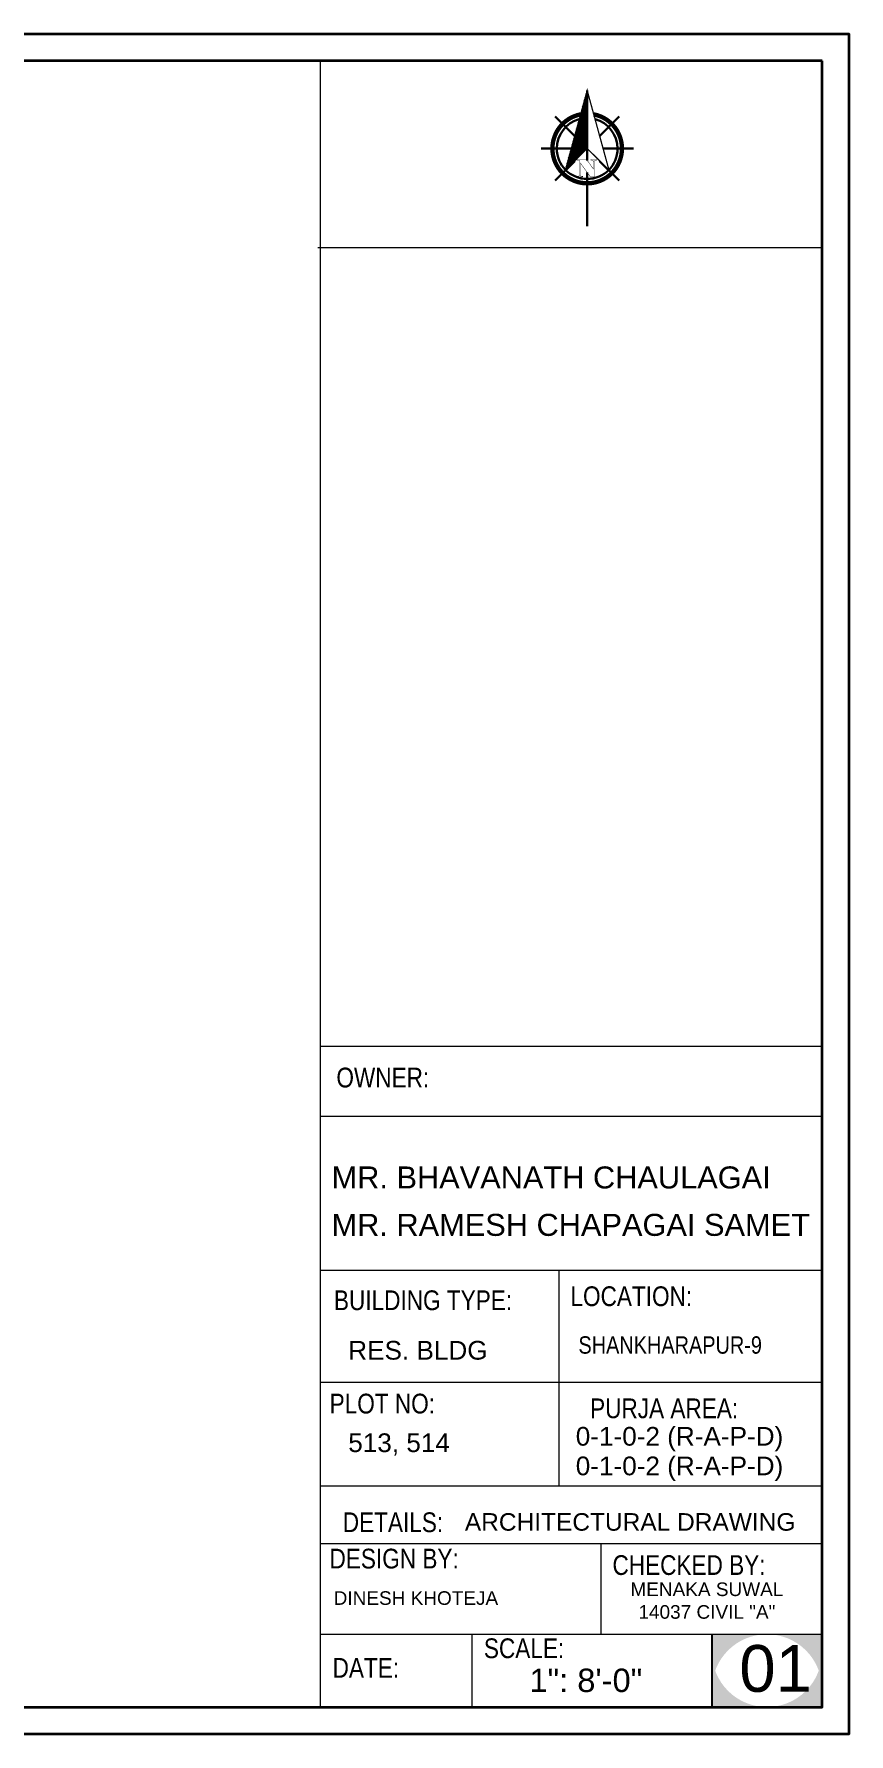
# Model space of a CAD drawing. Header units: inches. Extents: x 376358 to 406049, y -63575 to -53607.
# Drawn here: x 384077 to 384436, y -56540 to -55789 of the extents above; entities that cross this region are included whole.
import ezdxf

# ---------------------------------------------------------------- set-up
doc = ezdxf.new("R2010")
doc.units = ezdxf.units.IN
doc.header["$LTSCALE"] = 2
doc.header["$MEASUREMENT"] = 0
doc.layers.get('0').update_dxf_attribs({"linetype": 'CONTINUOUS'})
for name, color, linetype, lineweight in [('DIMENTION', 140, 'CONTINUOUS', 0), ('Rebars', 1, 'CONTINUOUS', 13), ('Siteplan', 7, 'CONTINUOUS', 30), ('TEXT', 181, 'CONTINUOUS', 25)]:
    doc.layers.add(name, color=color, linetype=linetype, lineweight=lineweight)
doc.layers.add('Normal Wall', color=7, linetype='CONTINUOUS', lineweight=35, true_color=0xffaf89)
doc.layers.add('Rear Wall', color=7, linetype='CONTINUOUS', lineweight=20, true_color=0xd4e480)
doc.styles.get("Standard").update_dxf_attribs({"font": 'ARIALN.TTF'})
doc.styles.add('SwissBT', font='swiss.ttf', dxfattribs={"height": 12})

# ---------------------------------------------------------------- blocks, each defined once
blk = doc.blocks.new('*X29')
at = {"color": 0}
for p, q in [((146.95, -410.95), (147.62, -410.29)), ((147.15, -410.22), (147.62, -409.76)), ((147.35, -409.49), (147.62, -409.23)), ((147.55, -408.76), (147.62, -408.7)), ((145.56, -416.06), (147.62, -414)), ((145.76, -415.33), (147.62, -413.47)), ((145.96, -414.6), (147.62, -412.94)), ((146.16, -413.87), (147.62, -412.41)), ((146.36, -413.14), (147.62, -411.88)), ((146.55, -412.41), (147.62, -411.35)), ((146.75, -411.68), (147.62, -410.82)), ((143.96, -421.9), (147.62, -418.24)), ((144.16, -421.17), (147.62, -417.71)), ((144.36, -420.44), (147.62, -417.18)), ((144.56, -419.71), (147.62, -416.65)), ((144.76, -418.98), (147.62, -416.12)), ((144.96, -418.25), (147.62, -415.59)), ((145.16, -417.52), (147.62, -415.06)), ((145.36, -416.79), (147.62, -414.53)), ((142.76, -426.28), (147.62, -421.42)), ((142.96, -425.55), (147.62, -420.89)), ((143.16, -424.82), (147.62, -420.36)), ((143.36, -424.09), (147.62, -419.83)), ((143.56, -423.36), (147.62, -419.3)), ((143.76, -422.63), (147.62, -418.77))]:
    blk.add_line(p, q, dxfattribs=at)
blk = doc.blocks.new('NORTH_15')
for p, q in [((0, 3.66), (0, 10.62)), ((-2.87, 2.87), (-7.37, 7.37)), ((2.87, 2.87), (7.37, 7.37)), ((-13.37, 0), (2.72, 0)), ((5.49, 0), (17.83, 0)), ((-2.87, -2.87), (-7.37, -7.37)), ((0, -3.66), (0, -10.62)), ((2.87, -2.87), (7.37, -7.37))]:
    blk.add_line(p, q)
at = {"const_width": 1}
for points in [[(0, -8, 1), (0, 8, 0.359415), (-7.86, 1.52, 1)], [(-7.86, -1.52, 0.359415), (0, -8, 1)]]:
    blk.add_lwpolyline(points, format="xyb", dxfattribs=at)
for points, const_width in [([(4.96, -5.01), (-13.37, 0), (4.9, 5), (0, 0), (4.96, -5.01)], 0.3), ([(5.93, -1.55), (6, -1.55), (6.07, -1.54), (6.13, -1.53), (6.17, -1.52), (6.22, -1.51), (6.26, -1.49), (6.28, -1.47), (6.3, -1.45), (6.32, -1.42), (6.33, -1.39), (6.35, -1.34), (6.36, -1.29), (6.37, -1.23), (6.38, -1.16), (6.38, -1.08), (6.38, -1), (6.54, -1), (6.54, -2.34), (6.38, -2.34), (6.38, -2.3), (6.38, -2.23), (6.38, -2.16), (6.37, -2.09), (6.36, -2.04), (6.35, -1.99), (6.33, -1.95), (6.32, -1.91), (6.3, -1.88), (6.28, -1.86), (6.26, -1.83), (6.22, -1.81), (6.18, -1.8), (6.13, -1.78), (6.07, -1.77), (6.01, -1.76), (5.95, -1.76), (2.66, -1.76), (2.66, -2.34), (2.5, -2.34), (2.5, -0.16), (4.71, 1.44), (3.14, 1.44), (3.07, 1.44), (3, 1.43), (2.94, 1.42), (2.89, 1.41), (2.85, 1.4), (2.81, 1.38), (2.78, 1.36), (2.76, 1.34), (2.74, 1.31), (2.72, 1.27), (2.7, 1.22), (2.69, 1.17), (2.68, 1.11), (2.67, 1.04), (2.66, 0.97), (2.66, 0.89), (2.66, 0.87), (2.5, 0.87), (2.5, 2.21), (2.66, 2.21), (2.66, 2.17), (2.66, 2.09), (2.67, 2.03), (2.68, 1.97), (2.69, 1.91), (2.7, 1.86), (2.71, 1.82), (2.73, 1.78), (2.75, 1.76), (2.77, 1.74), (2.8, 1.72), (2.85, 1.7), (2.89, 1.68), (2.94, 1.67), (3, 1.66), (3.07, 1.66), (3.14, 1.66), (6.54, 1.66), (6.54, 0.75), (3.33, -1.55), (5.93, -1.55), (5.93, -1.55)], 0.1)]:
    blk.add_lwpolyline(points, dxfattribs=dict(const_width=const_width))
for start, end in [(90, 164.973), (270, 90), (195.027, 270)]:
    blk.add_arc((0, 0), 7, start, end)
at = {"rotation": 90}
blk.add_blockref('*X29', (-421.89, -147.62), dxfattribs=at)
blk = doc.blocks.new('A$C0BDB7EE9')
at = {"layer": 'Siteplan', "xscale": 2.999999999999779, "yscale": 2.999999999999779, "zscale": 2.999999999999779, "rotation": 247.8612575918487}
blk.add_blockref('NORTH_15', (20.2, 49.5), dxfattribs=at)
blk = doc.blocks.new('A$C327B4BBD')
at = {"layer": 'DIMENTION', "ltscale": 0.3, "xscale": 1.171875000000082, "yscale": 1.171875000000082, "zscale": 1.171875000000082, "rotation": 112.1387424081494}
blk.add_blockref('A$C0BDB7EE9', (16.1, 0), dxfattribs=at)

msp = doc.modelspace()

# ---------------------------------------------------------------- hatches: boundary and pattern name
msp.add_hatch(color=0).paths.add_polyline_path([(384424.51, -56495.77), (384400.2, -56495.77, -0.414214), (384424.51, -56520.08)])
at = {"layer": 'TEXT'}
for points in [[(384400.2, -56495.77), (384375.89, -56495.77), (384375.89, -56520.08, -0.414214)], [(384400.2, -56495.77), (384375.89, -56495.77), (384375.89, -56520.08, -0.414214)], [(384424.51, -56495.77), (384400.2, -56495.77, -0.414214), (384424.51, -56520.08)], [(384375.89, -56503.58), (384375.89, -56527.89), (384400.2, -56527.89, -0.414214)], [(384375.89, -56503.58), (384375.89, -56527.89), (384400.2, -56527.89, -0.414214)], [(384424.51, -56503.58, -0.414214), (384400.2, -56527.89), (384424.51, -56527.89)], [(384424.51, -56503.58, -0.414214), (384400.2, -56527.89), (384424.51, -56527.89)]]:
    msp.add_hatch(color=0, dxfattribs=at).paths.add_polyline_path(points)

# ---------------------------------------------------------------- linework, layer by layer
at = {"color": 0}
msp.add_line((384375.89, -56495.77), (384375.89, -56527.89), dxfattribs=at)
msp.add_line((384375.89, -56495.77), (384375.89, -56527.89), dxfattribs=at)
at = {"layer": 'Normal Wall'}
for points in [[(383378.41, -55789.27), (384436.41, -55789.27), (384436.41, -56539.8), (383378.41, -56539.8)], [(384424.51, -55801.18), (383402.22, -55801.18), (383402.22, -56527.89), (384424.51, -56527.89)], [(384424.51, -55801.18), (383402.22, -55801.18), (383402.22, -56527.89), (384424.51, -56527.89)]]:
    msp.add_lwpolyline(points, close=True, dxfattribs=at)
at = {"layer": 'Normal Wall', "color": 3}
msp.add_lwpolyline([(383378.41, -55789.27), (384436.41, -55789.27), (384436.41, -56539.8), (383378.41, -56539.8)], close=True, dxfattribs=at)
at = {"layer": 'Rear Wall'}
for p, q in [((384203.09, -56245.45), (384203.09, -55801.18)), ((384201.91, -55883.48), (384424.51, -55883.48)), ((384203.09, -56236.19), (384424.51, -56236.19)), ((384203.09, -56236.19), (384424.51, -56236.19)), ((384203.09, -56236.19), (384424.51, -56236.19)), ((384203.09, -56236.19), (384424.51, -56236.19)), ((384203.09, -56266.99), (384424.51, -56266.99)), ((384203.09, -56266.99), (384424.51, -56266.99)), ((384203.09, -56335.05), (384424.51, -56335.05)), ((384203.09, -56335.05), (384424.51, -56335.05)), ((384308.36, -56335.05), (384308.36, -56420.95)), ((384308.36, -56335.05), (384308.36, -56430.21)), ((384203.09, -56384.54), (384424.51, -56384.54)), ((384203.09, -56384.54), (384424.51, -56384.54)), ((384203.09, -56430.21), (384424.51, -56430.21)), ((384203.09, -56455.65), (384424.51, -56455.65)), ((384203.09, -56455.65), (384424.51, -56455.65)), ((384326.93, -56495.77), (384326.93, -56455.65)), ((384326.93, -56495.77), (384326.93, -56455.65)), ((384203.09, -56495.77), (384424.51, -56495.77)), ((384203.09, -56495.77), (384424.51, -56495.77)), ((384269.82, -56495.77), (384269.82, -56527.89)), ((384269.82, -56495.77), (384269.82, -56527.89))]:
    msp.add_line(p, q, dxfattribs=at)
msp.add_lwpolyline([(384203.09, -56236.19), (384424.51, -56236.19), (384424.51, -56527.89), (384203.09, -56527.89)], close=True, dxfattribs=at)
msp.add_lwpolyline([(384203.09, -56236.19), (384424.51, -56236.19), (384424.51, -56527.89), (384203.09, -56527.89)], close=True, dxfattribs=at)

# ---------------------------------------------------------------- block references
at = {"layer": 'Rebars', "xscale": 0.5459999999999999, "yscale": 0.5459999999999999, "zscale": 0.5459999999999999, "rotation": 270}
msp.add_blockref('A$C327B4BBD', (384320.78, -55865.26), dxfattribs=at)

# ---------------------------------------------------------------- texts
at = {"color": 0}
for s, p in [('OWNER:', (384210.09, -56254.33)), ('LOCATION:', (384313.43, -56350.88))]:
    msp.add_text(s, height=8.704, dxfattribs=at).set_placement(p)
at = {"layer": 'TEXT', "color": 0}
for s, height, p in [('OWNER:', 8.704, (384210.09, -56254.33)), ('LOCATION:', 8.704, (384313.43, -56350.88)), ('CHECKED BY:', 8.7044, (384331.99, -56469.57)), ('CHECKED BY:', 8.7044, (384331.99, -56469.57)), ('SCALE:', 8.704, (384275.22, -56506.3)), ('SCALE:', 8.704, (384275.22, -56506.3))]:
    msp.add_text(s, height=height, dxfattribs=at).set_placement(p)
at = {"layer": 'TEXT', "color": 0, "linetype": 'ByBlock', "style": 'SwissBT'}
for s, insert, char_height, width, attachment_point in [('MR. BHAVANATH CHAULAGAI', (384304.9, -56289.23), 9.72, 217.5111, 2), ('MR. RAMESH CHAPAGAI SAMET', (384313.55, -56310.16), 9.72, 217.5111, 2), ('ARCHITECTURAL DRAWING', (384266.81, -56442.3), 7.7396, 268.5322, 1), ('DINESH KHOTEJA', (384208.87, -56476.78), 6, 201.5276, 1), ('MENAKA SUWAL\\P14037 CIVIL "A"', (384373.67, -56472.91), 6, 88.5492, 2)]:
    msp.add_mtext(s, dxfattribs=dict(at, insert=insert, char_height=char_height, width=width, attachment_point=attachment_point))
at = {"layer": 'TEXT', "color": 0, "attachment_point": 1}
for s, insert, char_height, width in [('BUILDING TYPE:', (384209.01, -56343.96), 8.7044, 148.5551), ('BUILDING TYPE:', (384209.01, -56343.96), 8.7044, 148.5551), ('PLOT NO: ', (384207.1, -56389.57), 8.704, 138.0271), ('PLOT NO: ', (384207.1, -56389.57), 8.704, 138.0271), ('PURJA AREA:', (384322.11, -56391.67), 8.7044, 197.5821), ('PURJA AREA:', (384322.11, -56391.67), 8.7044, 197.5821), ('DETAILS: ', (384212.91, -56441.96), 8.704, 138.0271), ('DESIGN BY:', (384207.06, -56458.01), 8.704, 138.0271), ('DESIGN BY:', (384207.06, -56458.01), 8.704, 138.0271), ('DATE:', (384208.42, -56506.24), 8.704, 34.8177)]:
    msp.add_mtext(s, dxfattribs=dict(at, insert=insert, char_height=char_height, width=width))
at = {"layer": 'TEXT', "color": 0, "linetype": 'ByBlock', "insert": (384316.96, -56364.22), "char_height": 7.6711, "attachment_point": 1}
msp.add_mtext_dynamic_manual_height_columns('SHANKHARAPUR-9', width=381.0351, gutter_width=1.53, heights=[0], dxfattribs=at)
at = {"layer": 'TEXT', "color": 0, "style": 'SwissBT'}
for s, insert, char_height, width, attachment_point in [('RES. BLDG', (384215.32, -56366.26), 8.256, 163.2142, 1), ('RES. BLDG', (384215.32, -56366.26), 8.256, 163.2142, 1), ('513, 514', (384215.32, -56407.08), 8.256, 163.2142, 1), ('0-1-0-2 (R-A-P-D)', (384361.58, -56404.24), 8.2555, 163.2142, 2), ('0-1-0-2 (R-A-P-D)', (384361.58, -56417.32), 8.2555, 163.2142, 2), ('01', (384387.99, -56500.53), 20.639, 20.1585, 1)]:
    msp.add_mtext(s, dxfattribs=dict(at, insert=insert, char_height=char_height, width=width, attachment_point=attachment_point))
at = {"layer": 'TEXT', "color": 0, "ltscale": 0.5, "insert": (384295.3, -56510.95), "char_height": 10.319, "width": 127.5344, "attachment_point": 1, "style": 'SwissBT'}
msp.add_mtext('1": 8\'-0"', dxfattribs=at)
msp.add_mtext('1": 8\'-0"', dxfattribs=at)

doc.saveas('drawing.dxf')
